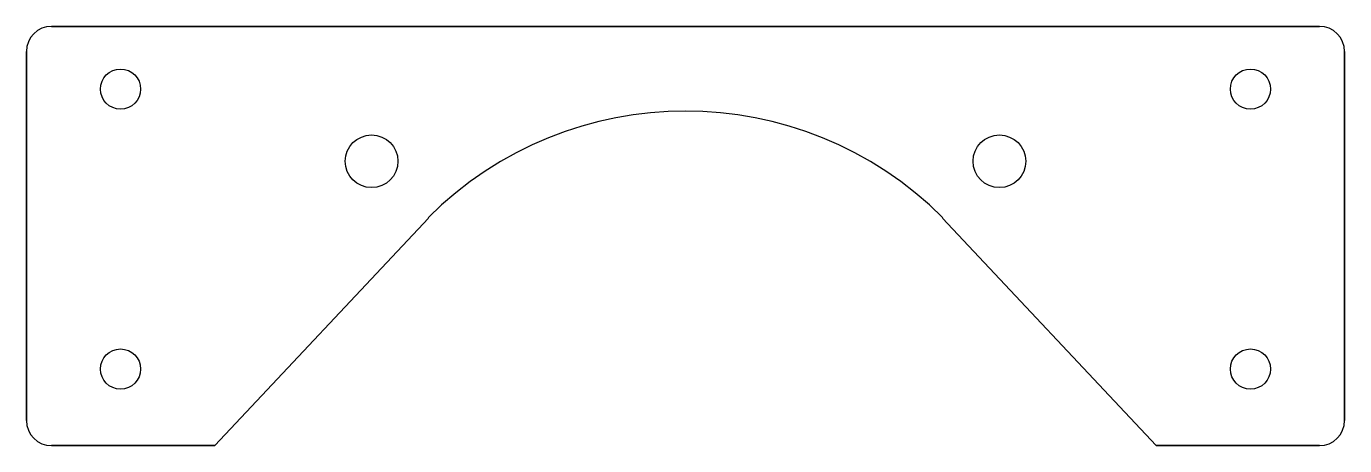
# Model space of a CAD drawing. Extents: x -24 to 81, y -27 to 7.
import ezdxf

# ---------------------------------------------------------------- set-up
doc = ezdxf.new("R2010")
doc.units = 0

msp = doc.modelspace()

# ---------------------------------------------------------------- linework, layer by layer
at = {"layer": 'layer0'}
for points in [[(79.443, 6.75, 0), (-21.557, 6.75, 0)], [(-21.557, 6.75, -5), (79.443, 6.75, -5)], [(-23.557, 4.75, 0), (-23.557, -24.653, 0)], [(-23.557, -24.653, -5), (-23.557, 4.75, -5)], [(81.443, -24.653, 0), (81.443, 4.75, 0)], [(81.443, 4.75, -5), (81.443, -24.653, -5)], [(-8.557, -26.653, 0), (8.467, -8.524, 0)], [(8.467, -8.524, -5), (-8.557, -26.653, -5)], [(49.419, -8.524, 0), (66.443, -26.653, 0)], [(66.443, -26.653, -5), (49.419, -8.524, -5)], [(-21.557, -26.653, 0), (-8.557, -26.653, 0)], [(-8.557, -26.653, -5), (-21.557, -26.653, -5)], [(66.443, -26.653, 0), (79.443, -26.653, 0)], [(79.443, -26.653, -5), (66.443, -26.653, -5)]]:
    msp.add_polyline3d(points, dxfattribs=at)
for centre, radius in [((-16.057, 1.75), 1.6), ((-16.057, 1.75, -5), 1.6), ((73.943, 1.75), 1.6), ((73.943, 1.75, -5), 1.6), ((3.943, -4), 2.1), ((3.943, -4, -5), 2.1), ((53.943, -4), 2.1), ((53.943, -4, -5), 2.1), ((-16.057, -20.549), 1.6), ((-16.057, -20.549, -5), 1.6), ((73.943, -20.549), 1.6), ((73.943, -20.549, -5), 1.6)]:
    msp.add_circle(centre, radius, dxfattribs=at)
for centre, radius, start, end in [((-21.557, 4.75), 2, 90, 180), ((-21.557, 4.75, -5), 2, 90, 180), ((79.443, 4.75), 2, 0, 90), ((79.443, 4.75, -5), 2, 0, 90), ((28.943, -29), 29, 45, 135), ((28.943, -29), 29, 45, 135), ((28.943, -29, -5), 29, 45, 135), ((-21.557, -24.653), 2, 180, -90), ((-21.557, -24.653, -5), 2, 180, -90), ((79.443, -24.653), 2, 270, 0), ((79.443, -24.653, -5), 2, -90, 0)]:
    msp.add_arc(centre, radius, start, end, dxfattribs=at)

doc.saveas('drawing.dxf')
